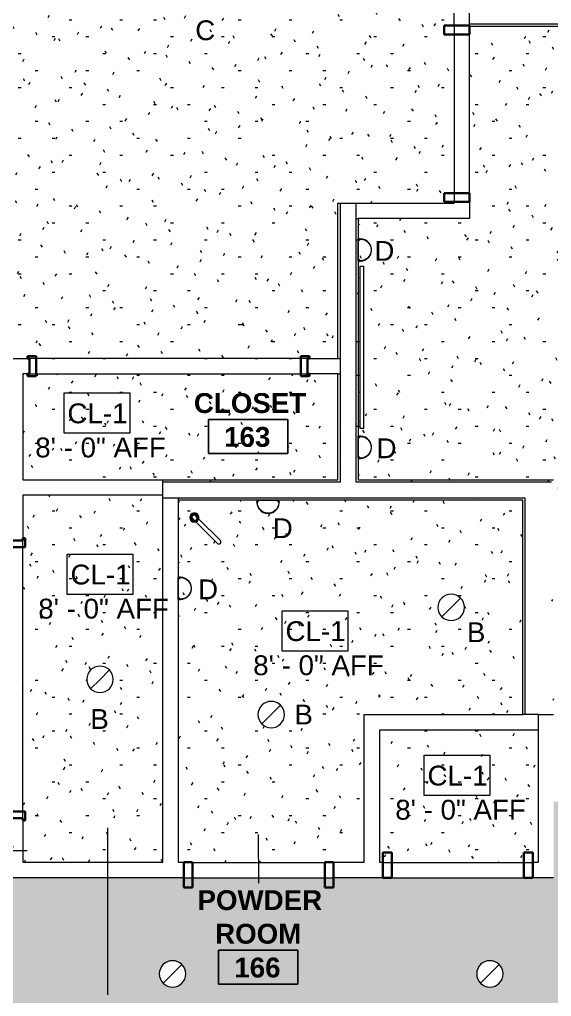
# Model space of a CAD drawing. Header units: inches. Extents: x -529 to 1063, y -2066 to -482.
# Drawn here: x -387.5 to -266.9, y -1784.4 to -1562.8 of the extents above; entities that cross this region are included whole.
import ezdxf

# ---------------------------------------------------------------- set-up
doc = ezdxf.new("R2010")
doc.units = ezdxf.units.IN
doc.header["$MEASUREMENT"] = 0
for name, color, linetype, lineweight in [('A-ANNO-DIMS', 211, 'Continuous', 9), ('A-ANNO-DIMS-48', 211, 'Continuous', 9), ('A-AREA-IDEN', 2, 'Continuous', 9), ('A-CLNG', 13, 'Continuous', 18), ('A-CLNG-IDEN', 151, 'Continuous', 9), ('A-CLNG-PATT', 13, 'Continuous', 18), ('A-DOOR', 31, 'Continuous', 18), ('A-DOOR-FRAM', 31, 'Continuous', 30), ('A-WALL', 113, 'Continuous', 18), ('A-WALL-PATT', 111, 'Continuous', 18), ('E-LITE-EQPM', 33, 'Continuous', 9), ('E-LITE-EQPM-IDEN', 33, 'Continuous', 9), ('I-WALL', 2, 'Continuous', 18), ('P-SANR-FIXT', 6, 'Continuous', 9), ('Q-SPCQ', 91, 'Continuous', 9)]:
    doc.layers.add(name, color=color, linetype=linetype, lineweight=lineweight)
doc.styles.add('Arial', font='arial.ttf', dxfattribs={"height": 4.5})
doc.styles.add('Swis721 Lt BT', font='swissl.ttf', dxfattribs={"height": 4.5})
doc.styles.add('Swis721 Lt BT_B', font='', dxfattribs={"height": 4.5})
doc.styles.get('Swis721 Lt BT_B').set_extended_font_data('Swis721 Lt BT', bold=True)
doc.dimstyles.new('OTJ_-_3_32__Linear__1_2__Tolerance', dxfattribs={"dimscale": 12, "dimtxt": 4.748918, "dimasz": 0.1875, "dimexe": 0.375, "dimexo": 0.25, "dimgap": 0.25, "dimtad": 1, "dimdec": 1, "dimrnd": 0.5, "dimzin": 3, "dimdsep": 46, "dimlunit": 4, "dimtxsty": 'Swis721 Lt BT', "dimblk1": 'OBLIQUE', "dimblk2": 'OBLIQUE', "dimsah": 1, "dimcen": 0.09, "dimdle": 0.375, "dimazin": 0, "dimtfac": 1, "dimtdec": 4, "dimtix": 1, "dimtmove": 0, "dimatfit": 3, "dimfxl": 1, "dimtvp": 1, "dimfrac": 2, "dimtolj": 1, "dimtzin": 0, "dimarcsym": 2})
pattern_1 = [(0, (0, 0), (15.36, 3.84), [0.634, -10.886, 0.634, -10.886, -61.44]), (0, (0, 0), (15.36, 3.84), [-23.04, 0.634, -22.406, 0.634, -10.886, -26.88]), (0, (0, 0), (15.36, 3.84), [-57.6, 0.634, -7.046, 0.634, -18.566]), (120, (5.76, 1.92), (-11.0055376, 11.38215), [0.634, -10.886, 0.634, -10.886, -61.44]), (120, (5.76, 1.92), (-11.0055376, 11.38215), [-23.04, 0.634, -22.406, 0.634, -10.886, -26.88]), (120, (5.76, 1.92), (-11.0055376, 11.38215), [-57.6, 0.634, -7.046, 0.634, -18.566]), (240, (7.68, 9.6), (-4.3544624, -15.22215), [0.634, -10.886, 0.634, -10.886, -61.44]), (240, (7.68, 9.6), (-4.3544624, -15.22215), [-23.04, 0.634, -22.406, 0.634, -10.886, -26.88]), (240, (7.68, 9.6), (-4.3544624, -15.22215), [-57.6, 0.634, -7.046, 0.634, -18.566])]

# ---------------------------------------------------------------- blocks, each defined once
blk = doc.blocks.new('Single Flush - D1 2_6_ X 8_-6101983-1ST FLOOR - RCP')
at = {"layer": 'A-DOOR-FRAM'}
for p, q in [((-17, 4), (-17, -1.75)), ((-17, 4), (-15, 4)), ((-15, 4), (-15, -1.75)), ((15.000004, 4), (15.000004, -1.75)), ((15.000004, 4), (17.000004, 4)), ((17.000004, 4), (17.000004, -1.75)), ((-17, -1.75), (-15, -1.75)), ((15.000004, -1.75), (17.000004, -1.75))]:
    blk.add_line(p, q, dxfattribs=at)
blk = doc.blocks.new('Downlight - Recessed Can - 6_ Incandescent - 277V-5290754-1ST FLOOR - RCP')
at = {"layer": 'E-LITE-EQPM'}
for q in [(-2.12, -2.12), (2.12, 2.12)]:
    blk.add_line((0, 0), q, dxfattribs=at)
for start, end in [(360, 180), (0, 180), (180, 360), (180, 360)]:
    blk.add_arc((0, 0), 3, start, end, dxfattribs=at)
blk = doc.blocks.new('Single Flush - D1 3_ X 8_  - NOT FR-6102174-1ST FLOOR - RCP')
at = {"layer": 'A-DOOR-FRAM'}
for p, q in [((-20, 4), (-20, -1.75)), ((-20, 4), (-18, 4)), ((-18, 4), (-18, -1.75)), ((18.000004, 4), (18.000004, -1.75)), ((18.000004, 4), (20.000004, 4)), ((20.000004, 4), (20.000004, -1.75)), ((-20, -1.75), (-18, -1.75)), ((18.000004, -1.75), (20.000004, -1.75))]:
    blk.add_line(p, q, dxfattribs=at)
blk = doc.blocks.new('Double Flush - D2 5_ X 8_-6101976-1ST FLOOR - RCP')
at = {"layer": 'A-DOOR-FRAM'}
for p, q in [((-32, 2.25), (-30, 2.25)), ((-32, 2.25), (-32, 1.75)), ((-30, -2.25), (-30, 2.25)), ((30.000004, -2.25), (30.000004, 2.25)), ((30.000004, 2.25), (32.000004, 2.25)), ((32.000004, 2.25), (32.000004, 1.75)), ((-32, 1.75), (-31.5, 1.75)), ((-31.5, -1.75), (-31.5, 1.75)), ((31.500004, 1.75), (32.000004, 1.75)), ((31.500004, -1.75), (31.500004, 1.75)), ((-32, -1.75), (-31.5, -1.75)), ((-32, -2.25), (-32, -1.75)), ((31.500004, -1.75), (32.000004, -1.75)), ((32.000004, -2.25), (32.000004, -1.75)), ((-32, -2.25), (-30, -2.25)), ((30.000004, -2.25), (32.000004, -2.25))]:
    blk.add_line(p, q, dxfattribs=at)
blk = doc.blocks.new('Mirror10 - Mirror-5851685-1ST FLOOR - RCP')
at = {"layer": 'Q-SPCQ'}
for p, q in [((-995.74, -1006.94), (-995.74, -1006.18)), ((-995.74, -1006.18), (-958.89, -1006.18)), ((-958.89, -1006.94), (-995.74, -1006.94)), ((-958.89, -1006.18), (-958.89, -1006.94))]:
    blk.add_line(p, q, dxfattribs=at)
blk = doc.blocks.new('spectrum-sconce_round - BATHROOM 5_W x 4_D x 9_25_H 2-6078638-1ST FLOOR - RCP')
at = {"layer": 'E-LITE-EQPM'}
for p, q in [((-7.43, 2.99), (-7.26, 2.91)), ((-4.07, 3.22), (-4.06, 3.22)), ((-4.07, 3.09), (-4.07, 3.22)), ((-4.07, 3.22), (-4.07, 3.09)), ((-4.07, 3.2), (-4.06, 3.2)), ((-4.07, 3.11), (-4.07, 3.2)), ((-4.07, 3.2), (-4.07, 3.11)), ((-4.07, 3.09), (-4.07, 2.72)), ((-4.06, 3.09), (-4.07, 3.09)), ((-4.06, 3.22), (-4.06, 3.09)), ((-4.06, 3.09), (-4.06, 2.78)), ((-4.06, 2.78), (-4.03, 2.78)), ((-4.06, 2.72), (-4.06, 2.78)), ((-4.06, 2.77), (-4.03, 2.77)), ((-3.81, 2.73), (-4.06, 2.73)), ((-4.06, 2.72), (-4.06, 2.73)), ((-4.03, 3.09), (-4.03, 3.22)), ((-4.03, 2.78), (-4.03, 3.09)), ((-4.03, 3.06), (-3.86, 3.06)), ((-3.86, 2.87), (-4.03, 2.87)), ((-3.86, 2.86), (-4.03, 2.86)), ((-3.81, 2.73), (-3.68, 2.73)), ((-3.68, 2.73), (-3.81, 2.73)), ((-3.81, 2.72), (-3.81, 2.73)), ((-3.68, 2.73), (-3.68, 2.72)), ((-3.68, 2.73), (-3.07, 2.73)), ((-3.07, 2.73), (-3.68, 2.73)), ((-0.05, 2.73), (-3.07, 2.73)), ((-0.05, 2.73), (0.57, 2.73)), ((0.57, 2.73), (-0.05, 2.73)), ((0.57, 2.72), (0.57, 2.73)), ((0.57, 2.73), (0.69, 2.73)), ((0.69, 2.73), (0.57, 2.73)), ((0.94, 2.73), (0.69, 2.73)), ((0.69, 2.72), (0.69, 2.73)), ((0.75, 3.06), (0.91, 3.06)), ((0.91, 2.87), (0.75, 2.87)), ((0.91, 2.86), (0.75, 2.86)), ((0.91, 3.22), (0.91, 3.09)), ((0.91, 3.09), (0.91, 2.78)), ((0.91, 2.78), (0.94, 2.78)), ((0.91, 2.77), (0.94, 2.77)), ((0.94, 3.09), (0.94, 3.22)), ((0.94, 3.22), (0.96, 3.22)), ((0.94, 3.2), (0.96, 3.2)), ((0.94, 2.78), (0.94, 3.09)), ((0.96, 3.09), (0.94, 3.09)), ((0.94, 2.78), (0.94, 2.72)), ((0.94, 2.72), (0.94, 2.73)), ((0.96, 3.09), (0.96, 3.22)), ((0.96, 3.22), (0.96, 3.09)), ((0.96, 3.11), (0.96, 3.2)), ((0.96, 3.2), (0.96, 3.11)), ((0.96, 2.72), (0.96, 3.09)), ((4.59, 2.91), (4.76, 2.99))]:
    blk.add_line(p, q, dxfattribs=at)
at = {"layer": 'E-LITE-EQPM', "flags": 128}
for points in [[(-1.56, 5.72), (-2.11, 5.66), (-2.64, 5.47), (-3.12, 5.17), (-3.51, 4.78), (-3.81, 4.3), (-4, 3.78), (-4.06, 3.22)], [(-4.03, 3.22), (-3.95, 3.81), (-3.74, 4.37), (-3.41, 4.86), (-2.96, 5.25), (-2.43, 5.53), (-1.86, 5.67), (-1.26, 5.67), (-0.68, 5.53), (-0.16, 5.25), (0.29, 4.86), (0.63, 4.37), (0.84, 3.81), (0.91, 3.22)], [(-3.95, 3.79), (-3.74, 4.35), (-3.41, 4.84), (-2.96, 5.23), (-2.43, 5.51), (-1.86, 5.65), (-1.26, 5.65), (-0.68, 5.51), (-0.16, 5.23), (0.29, 4.84), (0.63, 4.35), (0.84, 3.79)], [(0.94, 3.22), (0.88, 3.78), (0.69, 4.3), (0.4, 4.78), (0, 5.17), (-0.47, 5.47), (-1, 5.66), (-1.56, 5.72)]]:
    blk.add_lwpolyline(points, dxfattribs=at)
at = {"layer": 'E-LITE-EQPM'}
for centre, start, end in [((-3.87, 2.97), 276.1329, 83.8671), ((-3.87, 2.97), 69.8893, 83.8671), ((-3.87, 2.95), 276.1329, 13.9779), ((-3.87, 2.95), 276.1329, 290.1107), ((-3.87, 2.97), 346.0221, 41.9336), ((-3.87, 2.95), 346.0221, 13.9779), ((0.76, 2.97), 96.1329, 263.8671), ((0.76, 2.97), 166.0221, 207.9557), ((0.76, 2.95), 166.0221, 207.9557), ((0.76, 2.95), 166.0221, 263.8671), ((0.76, 2.97), 124.0886, 152.0443)]:
    blk.add_arc(centre, 0.0943, start, end, dxfattribs=at)
blk = doc.blocks.new('P-Faucet-Counter - Vibrant Stainless-4259825-1ST FLOOR - RCP')
at = {"layer": 'P-SANR-FIXT'}
for p, q in [((-0.47, 0.12), (-0.47, -0.46)), ((0.47, -0.46), (0.47, 0.12)), ((-0.47, -0.73), (-0.47, -0.81)), ((-0.47, -0.9), (-0.47, -7.88)), ((0.47, -0.81), (0.47, -0.73)), ((0.47, -7.88), (0.47, -0.9))]:
    blk.add_line(p, q, dxfattribs=at)
for centre, radius, start, end in [((0, 0), 1.02, 90, 270), ((0, 0), 0.933, 90, 270), ((0, 0), 0.875, 90, 270), ((0, 0), 0.656, 90, 270), ((0, 0.12), 0.467, 0, 180), ((0, 0), 1.02, 270, 90), ((0, 0), 0.933, 270, 90), ((0, 0), 0.875, 270, 90), ((0, 0), 0.656, 270, 90), ((0, -7.88), 0.467, 180, 360)]:
    blk.add_arc(centre, radius, start, end, dxfattribs=at)
blk = doc.blocks.new('spectrum-sconce_round - BATHROOM 5_W x 4_D x 9_25_H 2-6061377-1ST FLOOR - RCP')
at = {"layer": 'E-LITE-EQPM'}
for p, q in [((-7.43, 2.43), (-7.26, 2.35)), ((-4.07, 2.66), (-4.06, 2.66)), ((-4.07, 2.53), (-4.07, 2.66)), ((-4.07, 2.66), (-4.07, 2.53)), ((-4.07, 2.64), (-4.06, 2.64)), ((-4.07, 2.55), (-4.07, 2.64)), ((-4.07, 2.64), (-4.07, 2.55)), ((-4.07, 2.53), (-4.07, 2.16)), ((-4.06, 2.53), (-4.07, 2.53)), ((-4.06, 2.66), (-4.06, 2.53)), ((-4.06, 2.53), (-4.06, 2.22)), ((-4.06, 2.22), (-4.03, 2.22)), ((-4.06, 2.16), (-4.06, 2.22)), ((-4.03, 2.53), (-4.03, 2.66)), ((-4.03, 2.22), (-4.03, 2.53)), ((-4.03, 2.5), (-3.86, 2.5)), ((-3.86, 2.31), (-4.03, 2.31)), ((-3.86, 2.3), (-4.03, 2.3)), ((0.75, 2.5), (0.91, 2.5)), ((0.91, 2.31), (0.75, 2.31)), ((0.91, 2.3), (0.75, 2.3)), ((0.91, 2.66), (0.91, 2.53)), ((0.91, 2.53), (0.91, 2.22)), ((0.91, 2.22), (0.94, 2.22)), ((0.94, 2.53), (0.94, 2.66)), ((0.94, 2.66), (0.96, 2.66)), ((0.94, 2.64), (0.96, 2.64)), ((0.94, 2.22), (0.94, 2.53)), ((0.96, 2.53), (0.94, 2.53)), ((0.94, 2.22), (0.94, 2.16)), ((0.96, 2.53), (0.96, 2.66)), ((0.96, 2.66), (0.96, 2.53)), ((0.96, 2.55), (0.96, 2.64)), ((0.96, 2.64), (0.96, 2.55)), ((0.96, 2.16), (0.96, 2.53)), ((4.59, 2.35), (4.76, 2.43)), ((-4.06, 2.2), (-4.03, 2.2)), ((-3.81, 2.17), (-4.06, 2.17)), ((-4.06, 2.16), (-4.06, 2.17)), ((-3.81, 2.17), (-3.68, 2.17)), ((-3.68, 2.17), (-3.81, 2.17)), ((-3.81, 2.16), (-3.81, 2.17)), ((-3.68, 2.17), (-3.68, 2.16)), ((-3.68, 2.17), (-3.07, 2.17)), ((-3.07, 2.17), (-3.68, 2.17)), ((-0.05, 2.17), (-3.07, 2.17)), ((-0.05, 2.17), (0.57, 2.17)), ((0.57, 2.17), (-0.05, 2.17)), ((0.57, 2.16), (0.57, 2.17)), ((0.57, 2.17), (0.69, 2.17)), ((0.69, 2.17), (0.57, 2.17)), ((0.94, 2.17), (0.69, 2.17)), ((0.69, 2.16), (0.69, 2.17)), ((0.91, 2.2), (0.94, 2.2)), ((0.94, 2.16), (0.94, 2.17))]:
    blk.add_line(p, q, dxfattribs=at)
at = {"layer": 'E-LITE-EQPM', "flags": 128}
for points in [[(-1.56, 5.16), (-2.11, 5.09), (-2.64, 4.91), (-3.12, 4.61), (-3.51, 4.22), (-3.81, 3.74), (-4, 3.21), (-4.06, 2.66)], [(-4.03, 2.66), (-3.95, 3.25), (-3.74, 3.8), (-3.41, 4.29), (-2.96, 4.69), (-2.43, 4.96), (-1.86, 5.11), (-1.26, 5.11), (-0.68, 4.96), (-0.16, 4.69), (0.29, 4.29), (0.63, 3.8), (0.84, 3.25), (0.91, 2.66)], [(-3.95, 3.23), (-3.74, 3.79), (-3.41, 4.28), (-2.96, 4.67), (-2.43, 4.95), (-1.86, 5.09), (-1.26, 5.09), (-0.68, 4.95), (-0.16, 4.67), (0.29, 4.28), (0.63, 3.79), (0.84, 3.23)], [(0.94, 2.66), (0.88, 3.21), (0.69, 3.74), (0.4, 4.22), (0, 4.61), (-0.47, 4.91), (-1, 5.09), (-1.56, 5.16)]]:
    blk.add_lwpolyline(points, dxfattribs=at)
at = {"layer": 'E-LITE-EQPM'}
for centre, start, end in [((-3.87, 2.41), 276.1329, 83.8671), ((-3.87, 2.41), 69.8893, 83.8671), ((-3.87, 2.39), 276.1329, 13.9779), ((-3.87, 2.39), 276.1329, 290.1107), ((-3.87, 2.41), 346.0221, 41.9336), ((-3.87, 2.39), 346.0221, 13.9779), ((0.76, 2.41), 96.1329, 263.8671), ((0.76, 2.41), 166.0221, 207.9557), ((0.76, 2.39), 166.0221, 207.9557), ((0.76, 2.39), 166.0221, 263.8671), ((0.76, 2.41), 124.0886, 152.0443)]:
    blk.add_arc(centre, 0.0943, start, end, dxfattribs=at)
blk = doc.blocks.new('Room Tag - Room Name and Number-3379422-1ST FLOOR - RCP')
at = {"layer": 'A-AREA-IDEN'}
for p, q in [((-0.1881, -0.1636), (-0.1881, -0.0018)), ((-0.1881, -0.0018), (0.1869, -0.0018)), ((0.1869, -0.0018), (-0.1881, -0.0018)), ((-0.1881, -0.0018), (-0.1881, -0.1636)), ((0.1869, -0.0018), (0.1869, -0.1636)), ((0.1869, -0.1636), (0.1869, -0.0018)), ((0.1869, -0.1636), (-0.1881, -0.1636)), ((-0.1881, -0.1636), (0.1869, -0.1636))]:
    blk.add_line(p, q, dxfattribs=at)
blk = doc.blocks.new('DIMBLOCK2-1ST FLOOR - RCP')
at = {"layer": 'A-ANNO-DIMS-48'}
for p, q in [((-414.36, -1734.88), (-414.36, -1755.78)), ((-414.36, -1751.28), (-414.36, -1734.88)), ((-390.28, -1752.69), (-390.28, -1746.78)), ((-414.36, -1751.28), (-385.78, -1751.28)), ((-390.28, -1751.28), (-390.28, -1752.69))]:
    blk.add_line(p, q, dxfattribs=at)
at = {"layer": 'A-ANNO-DIMS-48', "lineweight": 50}
for p, q in [((-414.36, -1751.28), (-413.24, -1750.16)), ((-390.28, -1751.28), (-389.16, -1750.16)), ((-414.36, -1751.28), (-415.49, -1752.41)), ((-390.28, -1751.28), (-391.41, -1752.41))]:
    blk.add_line(p, q, dxfattribs=at)
at = {"layer": 'A-ANNO-DIMS-48', "color": 0, "insert": (-406.58, -1742.27), "char_height": 4.5, "width": 10.2215, "attachment_point": 1, "line_spacing_factor": 1.005062, "style": 'Swis721 Lt BT'}
blk.add_mtext('EQ', dxfattribs=at)
blk = doc.blocks.new('_Oblique')
at = {"color": 0, "linetype": 'ByBlock', "lineweight": -2}
blk.add_line((-0.5, -0.5), (0.5, 0.5), dxfattribs=at)

msp = doc.modelspace()

# ---------------------------------------------------------------- hatches: boundary and pattern name
at = {"layer": 'A-CLNG-PATT'}
h = msp.add_hatch(dxfattribs=at)
h.set_pattern_fill('FP_1', color=256, style=0, pattern_type=2)
h.set_pattern_definition(pattern_1)
h.paths.add_polyline_path([(-315.32, -1639.7), (-315.32, -1604.45), (-288.95, -1604.45), (-288.95, -1549.39), (-295.32, -1549.39), (-295.32, -1457.2), (-438.45, -1457.2), (-438.45, -1639.7), (-322.24, -1639.7)], flags=0)
h.paths.add_polyline_path([(-364.41, -1562.65), (-364.43, -1562.65), (-366.01, -1562.65), (-369.28, -1562.14), (-372.36, -1561.17), (-375.21, -1559.78), (-377.84, -1557.98), (-380.17, -1555.8), (-382.15, -1553.3), (-383.75, -1550.53), (-384.91, -1547.56), (-385.62, -1544.44), (-385.86, -1541.25), (-385.62, -1538.05), (-384.91, -1534.93), (-383.69, -1531.85), (-382.09, -1529.1), (-380.09, -1526.62), (-377.75, -1524.45), (-375.11, -1522.65), (-372.2, -1521.26), (-369.16, -1520.33), (-365.94, -1519.85), (-362.8, -1519.85), (-359.53, -1520.36), (-356.45, -1521.33), (-353.6, -1522.72), (-350.98, -1524.52), (-348.65, -1526.7), (-346.66, -1529.2), (-345.07, -1531.97), (-343.9, -1534.94), (-343.18, -1538.18), (-342.95, -1541.25), (-343.19, -1544.45), (-343.9, -1547.57), (-345.13, -1550.65), (-346.73, -1553.4), (-348.72, -1555.88), (-351.07, -1558.05), (-353.71, -1559.85), (-356.61, -1561.24), (-359.66, -1562.17), (-362.87, -1562.65), (-364.39, -1562.65)], flags=0)
h = msp.add_hatch(dxfattribs=at)
h.set_pattern_fill('FP_1', color=256, style=0, pattern_type=2)
h.set_pattern_definition(pattern_1)
h.paths.add_polyline_path([(-266.36, -1699.7), (-194.53, -1699.7), (-194.53, -1697.76), (-194.36, -1697.76), (-194.36, -1629.75), (-224.36, -1629.75), (-224.36, -1625.12), (-194.36, -1625.12), (-194.36, -1564.37), (-285.45, -1564.37), (-285.45, -1607.95), (-310.7, -1607.95), (-310.7, -1612.56), (-310.2, -1612.57), (-309.61, -1612.65), (-309.05, -1612.86), (-308.58, -1613.18), (-308.22, -1613.55), (-307.94, -1613.99), (-307.76, -1614.52), (-307.7, -1615.13), (-307.78, -1615.68), (-307.96, -1616.18), (-308.26, -1616.65), (-308.65, -1617.04), (-309.14, -1617.34), (-309.66, -1617.51), (-310.37, -1617.59), (-310.7, -1617.59), (-310.7, -1657.31), (-310.2, -1657.33), (-309.61, -1657.4), (-309.05, -1657.61), (-308.58, -1657.94), (-308.22, -1658.3), (-307.94, -1658.74), (-307.76, -1659.27), (-307.7, -1659.88), (-307.78, -1660.44), (-307.96, -1660.94), (-308.26, -1661.4), (-308.65, -1661.79), (-309.14, -1662.09), (-309.66, -1662.27), (-310.37, -1662.34), (-310.7, -1662.34), (-310.7, -1667.2), (-266.36, -1667.2), (-266.36, -1688.45)], flags=0)
h.paths.add_polyline_path([(-230.36, -1671.34), (-231.13, -1671.24), (-231.86, -1670.94), (-232.48, -1670.46), (-232.95, -1669.84), (-233.25, -1669.12), (-233.36, -1668.34), (-233.25, -1667.56), (-232.95, -1666.84), (-232.48, -1666.22), (-231.86, -1665.74), (-231.1, -1665.44), (-230.36, -1665.34), (-229.58, -1665.44), (-228.86, -1665.74), (-228.24, -1666.22), (-227.76, -1666.84), (-227.46, -1667.56), (-227.36, -1668.34), (-227.46, -1669.12), (-227.76, -1669.84), (-228.24, -1670.46), (-228.86, -1670.94), (-229.58, -1671.24)], flags=0)
h.paths.add_polyline_path([(-310.68, -1662.33), (-310.65, -1662.33), (-310.63, -1662.3), (-310.56, -1662.3), (-310.54, -1662.09), (-310.53, -1662.07), (-310.42, -1662.05), (-310.35, -1662.13), (-310.34, -1662.3), (-310.2, -1662.29), (-309.61, -1662.22), (-309.05, -1662), (-308.56, -1661.66), (-308.17, -1661.2), (-307.89, -1660.64), (-307.76, -1660.12), (-307.78, -1659.47), (-307.94, -1658.87), (-308.18, -1658.42), (-308.64, -1657.94), (-309.13, -1657.62), (-309.66, -1657.43), (-310.35, -1657.36), (-310.37, -1657.57), (-310.49, -1657.61), (-310.55, -1657.55), (-310.56, -1657.52), (-310.56, -1657.36), (-310.65, -1657.36), (-310.65, -1657.33), (-310.68, -1657.33), (-310.68, -1662.3)], flags=0)
h.paths.add_polyline_path([(-309.61, -1655.57), (-310.26, -1655.57), (-310.26, -1618.72), (-309.49, -1618.72), (-309.49, -1655.57)], flags=0)
h.paths.add_polyline_path([(-310.68, -1617.57), (-310.65, -1617.57), (-310.63, -1617.54), (-310.56, -1617.54), (-310.54, -1617.34), (-310.53, -1617.32), (-310.42, -1617.3), (-310.35, -1617.38), (-310.34, -1617.54), (-310.2, -1617.54), (-309.61, -1617.47), (-309.05, -1617.25), (-308.56, -1616.9), (-308.17, -1616.45), (-307.89, -1615.89), (-307.76, -1615.37), (-307.78, -1614.72), (-307.94, -1614.12), (-308.18, -1613.67), (-308.64, -1613.18), (-309.13, -1612.86), (-309.66, -1612.67), (-310.35, -1612.61), (-310.37, -1612.82), (-310.49, -1612.85), (-310.55, -1612.79), (-310.56, -1612.77), (-310.56, -1612.61), (-310.65, -1612.61), (-310.65, -1612.57), (-310.68, -1612.57), (-310.68, -1617.54)], flags=0)
h.paths.add_polyline_path([(-230.36, -1602.61), (-231.39, -1602.48), (-232.36, -1602.08), (-233.19, -1601.44), (-233.82, -1600.61), (-234.22, -1599.65), (-234.36, -1598.61), (-234.22, -1597.58), (-233.82, -1596.61), (-233.19, -1595.78), (-232.36, -1595.15), (-231.39, -1594.75), (-230.36, -1594.61), (-229.32, -1594.75), (-228.36, -1595.15), (-227.53, -1595.78), (-226.89, -1596.61), (-226.49, -1597.58), (-226.36, -1598.61), (-226.49, -1599.65), (-226.89, -1600.61), (-227.53, -1601.44), (-228.36, -1602.08), (-229.32, -1602.48)], flags=0)
h = msp.add_hatch(dxfattribs=at)
h.set_pattern_fill('FP_3', color=256, style=0, pattern_type=2)
h.set_pattern_definition(pattern_1)
h.paths.add_polyline_path([(-316.08, -1914.58), (-306.63, -1914.58), (-306.63, -1907.52), (-194.53, -1907.52), (-194.53, -1740.2), (-266.36, -1740.2), (-266.36, -1757.44), (-390.28, -1757.44), (-390.28, -1643.2), (-438.45, -1643.2), (-438.45, -1757.44), (-489.09, -1757.46), (-489.09, -1790.21), (-502.17, -1790.21), (-502.17, -1914.58), (-342.08, -1914.58)], flags=0)
h.paths.add_polyline_path([(-218.44, -1890.52), (-219.22, -1890.41), (-219.94, -1890.11), (-220.57, -1889.64), (-221.04, -1889.02), (-221.34, -1888.29), (-221.44, -1887.52), (-221.34, -1886.74), (-221.04, -1886.02), (-220.57, -1885.39), (-219.94, -1884.92), (-219.22, -1884.62), (-218.44, -1884.52), (-217.67, -1884.62), (-216.94, -1884.92), (-216.32, -1885.39), (-215.85, -1886.02), (-215.55, -1886.74), (-215.44, -1887.52), (-215.55, -1888.29), (-215.85, -1889.02), (-216.32, -1889.64), (-216.94, -1890.11), (-217.67, -1890.41)], flags=0)
h.paths.add_polyline_path([(-352.82, -1890.52), (-353.6, -1890.41), (-354.32, -1890.11), (-354.95, -1889.64), (-355.42, -1889.02), (-355.72, -1888.29), (-355.82, -1887.52), (-355.72, -1886.74), (-355.42, -1886.02), (-354.95, -1885.39), (-354.32, -1884.92), (-353.6, -1884.62), (-352.82, -1884.52), (-352.05, -1884.62), (-351.32, -1884.92), (-350.7, -1885.39), (-350.23, -1886.02), (-349.93, -1886.74), (-349.82, -1887.52), (-349.93, -1888.29), (-350.23, -1889.02), (-350.7, -1889.64), (-351.32, -1890.11), (-352.05, -1890.41)], flags=0)
h.paths.add_polyline_path([(-414.36, -1890.52), (-415.14, -1890.41), (-415.86, -1890.11), (-416.49, -1889.64), (-416.96, -1889.02), (-417.26, -1888.29), (-417.36, -1887.52), (-417.26, -1886.74), (-416.96, -1886.02), (-416.49, -1885.39), (-415.86, -1884.92), (-415.14, -1884.62), (-414.36, -1884.52), (-413.59, -1884.62), (-412.86, -1884.92), (-412.24, -1885.39), (-411.77, -1886.02), (-411.47, -1886.74), (-411.36, -1887.52), (-411.47, -1888.29), (-411.77, -1889.02), (-412.24, -1889.64), (-412.93, -1890.14), (-413.59, -1890.41)], flags=0)
h.paths.add_polyline_path([(-280.82, -1890.52), (-281.6, -1890.41), (-282.32, -1890.11), (-282.95, -1889.64), (-283.42, -1889.02), (-283.72, -1888.29), (-283.82, -1887.52), (-283.72, -1886.74), (-283.42, -1886.02), (-282.95, -1885.39), (-282.32, -1884.92), (-281.6, -1884.62), (-280.82, -1884.52), (-280.05, -1884.62), (-279.32, -1884.92), (-278.7, -1885.39), (-278.23, -1886.02), (-277.93, -1886.74), (-277.82, -1887.52), (-277.93, -1888.29), (-278.23, -1889.02), (-278.7, -1889.64), (-279.32, -1890.11), (-280.06, -1890.42)], flags=0)
h.paths.add_polyline_path([(-479.25, -1885.42), (-479.46, -1885.42), (-480.4, -1884.97), (-481.04, -1884.16), (-481.27, -1883.15), (-481.04, -1882.15), (-480.39, -1881.34), (-479.46, -1880.89), (-478.42, -1880.89), (-477.5, -1881.34), (-476.85, -1882.15), (-476.63, -1883.17), (-476.89, -1884.2), (-477.5, -1884.97), (-478.43, -1885.42), (-478.95, -1885.42)], flags=0)
h.paths.add_polyline_path([(-430.05, -1863.29), (-432.64, -1863.29), (-434.93, -1859.36), (-432.64, -1855.43), (-428.12, -1855.43), (-425.83, -1859.36), (-428.12, -1863.29), (-428.64, -1863.29)], flags=0)
h.paths.add_polyline_path([(-479.46, -1853.99), (-480.4, -1853.54), (-481.04, -1852.73), (-481.27, -1851.72), (-481.04, -1850.72), (-480.39, -1849.91), (-479.46, -1849.46), (-478.42, -1849.47), (-477.5, -1849.91), (-476.85, -1850.72), (-476.62, -1851.72), (-476.85, -1852.73), (-477.5, -1853.54), (-478.43, -1853.99), (-479.37, -1853.99)], flags=0)
h.paths.add_polyline_path([(-280.65, -1850.88), (-281, -1850.88), (-281, -1837.85), (-282.21, -1837.66), (-283.47, -1837.02), (-283.84, -1836.65), (-293.07, -1845.88), (-293.32, -1845.63), (-284.09, -1836.4), (-284.46, -1836.03), (-285.1, -1834.77), (-285.29, -1833.56), (-298.32, -1833.56), (-298.32, -1833.21), (-285.29, -1833.21), (-285.1, -1831.99), (-284.46, -1830.74), (-284.09, -1830.37), (-293.32, -1821.13), (-293.07, -1820.88), (-283.84, -1830.12), (-283.47, -1829.74), (-282.21, -1829.11), (-281, -1828.91), (-281, -1815.88), (-280.65, -1815.88), (-280.65, -1828.91), (-279.43, -1829.11), (-278.18, -1829.74), (-277.81, -1830.12), (-268.57, -1820.88), (-268.32, -1821.13), (-277.56, -1830.37), (-277.18, -1830.74), (-276.55, -1831.99), (-276.35, -1833.21), (-263.32, -1833.21), (-263.32, -1833.56), (-276.35, -1833.56), (-276.55, -1834.77), (-277.18, -1836.03), (-277.56, -1836.4), (-268.32, -1845.63), (-268.57, -1845.88), (-277.81, -1836.65), (-278.18, -1837.02), (-279.43, -1837.66), (-280.65, -1837.85), (-280.65, -1842.43)], flags=0)
h.paths.add_polyline_path([(-428.24, -1843.07), (-432.76, -1843.07), (-435.05, -1839.13), (-432.76, -1835.2), (-428.24, -1835.2), (-425.95, -1839.13), (-427.87, -1842.43)], flags=0)
h.paths.add_polyline_path([(-279.09, -1835.77), (-279.09, -1835.77), (-279.18, -1835.64)], flags=0)
h.paths.add_polyline_path([(-282.37, -1831.25), (-282.37, -1831.25), (-282.47, -1831.12)], flags=0)
h.paths.add_polyline_path([(-478.43, -1822.56), (-479.48, -1822.55), (-480.4, -1822.11), (-481.04, -1821.3), (-481.27, -1820.27), (-481.04, -1819.29), (-480.39, -1818.48), (-479.46, -1818.03), (-478.42, -1818.04), (-477.5, -1818.48), (-476.85, -1819.29), (-476.62, -1820.29), (-476.85, -1821.3), (-477.5, -1822.11), (-478.42, -1822.55)], flags=0)
h.paths.add_polyline_path([(-428.12, -1818.53), (-432.64, -1818.53), (-434.93, -1814.59), (-432.64, -1810.66), (-428.12, -1810.66), (-425.83, -1814.59), (-428.03, -1818.39)], flags=0)
h.paths.add_polyline_path([(-478.94, -1791.13), (-479.48, -1791.12), (-480.4, -1790.68), (-481.04, -1789.87), (-481.27, -1788.87), (-481.04, -1787.86), (-480.4, -1787.05), (-479.46, -1786.6), (-478.43, -1786.6), (-477.5, -1787.05), (-476.85, -1787.86), (-476.62, -1788.87), (-476.85, -1789.87), (-477.5, -1790.68), (-478.43, -1791.13)], flags=0)
h.paths.add_polyline_path([(-513.09, -1789.46), (-513.09, -1758.21), (-516.05, -1758.21), (-516.05, -1789.46), (-515.3, -1789.46)], flags=0)
h.paths.add_polyline_path([(-414.36, -1782.25), (-415.14, -1782.15), (-415.86, -1781.85), (-416.49, -1781.37), (-416.96, -1780.75), (-417.26, -1780.03), (-417.36, -1779.25), (-417.26, -1778.47), (-416.96, -1777.75), (-416.49, -1777.13), (-415.86, -1776.65), (-415.14, -1776.35), (-414.36, -1776.25), (-413.59, -1776.35), (-412.86, -1776.65), (-412.24, -1777.13), (-411.77, -1777.75), (-411.47, -1778.47), (-411.36, -1779.25), (-411.47, -1780.03), (-411.77, -1780.75), (-412.24, -1781.37), (-412.93, -1781.88), (-413.59, -1782.15)], flags=0)
h.paths.add_polyline_path([(-352.82, -1782.25), (-353.6, -1782.15), (-354.32, -1781.85), (-354.95, -1781.37), (-355.42, -1780.75), (-355.72, -1780.03), (-355.82, -1779.25), (-355.72, -1778.47), (-355.42, -1777.75), (-354.95, -1777.13), (-354.32, -1776.65), (-353.6, -1776.35), (-352.82, -1776.25), (-352.05, -1776.35), (-351.32, -1776.65), (-350.7, -1777.13), (-350.23, -1777.75), (-349.93, -1778.47), (-349.82, -1779.25), (-349.93, -1780.03), (-350.23, -1780.75), (-350.7, -1781.37), (-351.32, -1781.85), (-352.05, -1782.15)], flags=0)
h.paths.add_polyline_path([(-280.82, -1782.25), (-281.6, -1782.15), (-282.32, -1781.85), (-282.95, -1781.37), (-283.42, -1780.75), (-283.72, -1780.03), (-283.82, -1779.25), (-283.72, -1778.47), (-283.42, -1777.75), (-282.95, -1777.13), (-282.32, -1776.65), (-281.6, -1776.35), (-280.82, -1776.25), (-280.05, -1776.35), (-279.32, -1776.65), (-278.7, -1777.13), (-278.23, -1777.75), (-277.93, -1778.47), (-277.82, -1779.25), (-277.93, -1780.03), (-278.23, -1780.75), (-278.7, -1781.37), (-279.32, -1781.85), (-280.06, -1782.15)], flags=0)
h.paths.add_polyline_path([(-218.44, -1782.25), (-219.22, -1782.15), (-219.94, -1781.85), (-220.57, -1781.37), (-221.04, -1780.75), (-221.34, -1780.03), (-221.44, -1779.25), (-221.34, -1778.47), (-221.04, -1777.75), (-220.57, -1777.13), (-219.94, -1776.65), (-219.22, -1776.35), (-218.44, -1776.25), (-217.67, -1776.35), (-216.94, -1776.65), (-216.32, -1777.13), (-215.85, -1777.75), (-215.55, -1778.47), (-215.44, -1779.25), (-215.55, -1780.03), (-215.85, -1780.75), (-216.32, -1781.37), (-216.94, -1781.85), (-217.67, -1782.15)], flags=0)
h.paths.add_polyline_path([(-414.36, -1731.88), (-415.14, -1731.78), (-415.86, -1731.48), (-416.49, -1731), (-416.96, -1730.38), (-417.26, -1729.65), (-417.36, -1728.88), (-417.26, -1728.1), (-416.96, -1727.38), (-416.49, -1726.76), (-415.86, -1726.28), (-415.14, -1725.98), (-414.36, -1725.88), (-413.59, -1725.98), (-412.86, -1726.28), (-412.24, -1726.76), (-411.77, -1727.38), (-411.47, -1728.1), (-411.36, -1728.88), (-411.47, -1729.65), (-411.77, -1730.38), (-412.24, -1731), (-412.86, -1731.48), (-413.59, -1731.78)], flags=0)
h.paths.add_polyline_path([(-414.36, -1674.76), (-415.14, -1674.66), (-415.86, -1674.36), (-416.49, -1673.88), (-416.96, -1673.26), (-417.26, -1672.54), (-417.36, -1671.76), (-417.26, -1670.99), (-416.96, -1670.26), (-416.49, -1669.64), (-415.86, -1669.16), (-415.14, -1668.86), (-414.36, -1668.76), (-413.59, -1668.86), (-412.86, -1669.16), (-412.24, -1669.64), (-411.77, -1670.26), (-411.47, -1670.99), (-411.36, -1671.76), (-411.47, -1672.54), (-411.77, -1673.26), (-412.24, -1673.88), (-412.86, -1674.36), (-413.59, -1674.66)], flags=0)
h = msp.add_hatch(dxfattribs=at)
h.set_pattern_fill('FP_1', color=256, style=0, pattern_type=2)
h.set_pattern_definition(pattern_1)
h.paths.add_polyline_path([(-315.32, -1667.2), (-315.32, -1643.2), (-386.78, -1643.2), (-386.78, -1667.2), (-322.02, -1667.2)], flags=0)
h = msp.add_hatch(dxfattribs=at)
h.set_pattern_fill('FP_1', color=256, style=0, pattern_type=2)
h.set_pattern_definition(pattern_1)
h.paths.add_polyline_path([(-386.78, -1753.94), (-355.03, -1753.94), (-355.03, -1670.7), (-386.78, -1670.7), (-386.78, -1743.95)], flags=0)
h.paths.add_polyline_path([(-369.28, -1715.45), (-370.06, -1715.35), (-370.78, -1715.05), (-371.4, -1714.57), (-371.88, -1713.95), (-372.18, -1713.23), (-372.28, -1712.45), (-372.18, -1711.68), (-371.88, -1710.95), (-371.4, -1710.33), (-370.78, -1709.85), (-370.06, -1709.55), (-369.28, -1709.45), (-368.5, -1709.55), (-367.78, -1709.85), (-367.16, -1710.33), (-366.68, -1710.95), (-366.38, -1711.68), (-366.28, -1712.45), (-366.38, -1713.23), (-366.68, -1713.95), (-367.16, -1714.57), (-367.78, -1715.05), (-368.5, -1715.35)], flags=0)
h = msp.add_hatch(dxfattribs=at)
h.set_pattern_fill('FP_1', color=256, style=0, pattern_type=2)
h.set_pattern_definition(pattern_1)
h.paths.add_polyline_path([(-350.28, -1754.09), (-316.28, -1754.09), (-316.28, -1753.94), (-309.36, -1753.94), (-309.36, -1720.44), (-273.36, -1720.44), (-273.36, -1671.83), (-328.64, -1671.83), (-328.65, -1672.33), (-328.73, -1672.92), (-328.94, -1673.48), (-329.26, -1673.95), (-329.63, -1674.3), (-330.07, -1674.58), (-330.6, -1674.77), (-331.21, -1674.82), (-331.76, -1674.75), (-332.26, -1674.57), (-332.73, -1674.27), (-333.12, -1673.87), (-333.42, -1673.39), (-333.59, -1672.87), (-333.67, -1672.16), (-333.67, -1671.83), (-351.53, -1671.83), (-351.53, -1689.31), (-351.03, -1689.33), (-350.44, -1689.4), (-349.88, -1689.61), (-349.41, -1689.94), (-349.06, -1690.3), (-348.78, -1690.74), (-348.59, -1691.27), (-348.54, -1691.88), (-348.61, -1692.44), (-348.79, -1692.94), (-349.09, -1693.4), (-349.49, -1693.79), (-349.99, -1694.1), (-350.49, -1694.27), (-351.2, -1694.34), (-351.53, -1694.34), (-351.53, -1753.94), (-350.28, -1753.94)], flags=0)
h.paths.add_polyline_path([(-280.06, -1754.09), (-271.11, -1754.09), (-271.11, -1753.94), (-269.86, -1753.94), (-269.86, -1723.94), (-305.86, -1723.94), (-305.86, -1753.94), (-305.11, -1753.94), (-305.11, -1754.09)], flags=0)
h.paths.add_polyline_path([(-330.44, -1723.44), (-331.22, -1723.33), (-331.94, -1723.03), (-332.57, -1722.56), (-333.04, -1721.94), (-333.34, -1721.21), (-333.44, -1720.44), (-333.34, -1719.66), (-333.04, -1718.94), (-332.57, -1718.31), (-331.94, -1717.84), (-331.22, -1717.54), (-330.44, -1717.44), (-329.67, -1717.54), (-328.94, -1717.84), (-328.32, -1718.31), (-327.85, -1718.94), (-327.55, -1719.66), (-327.44, -1720.44), (-327.55, -1721.21), (-327.85, -1721.94), (-328.32, -1722.56), (-328.94, -1723.03), (-329.67, -1723.33)], flags=0)
h.paths.add_polyline_path([(-289.61, -1699.13), (-290.38, -1699.03), (-291.11, -1698.73), (-291.73, -1698.25), (-292.2, -1697.63), (-292.5, -1696.91), (-292.61, -1696.13), (-292.5, -1695.36), (-292.2, -1694.63), (-291.73, -1694.01), (-291.11, -1693.53), (-290.38, -1693.23), (-289.61, -1693.13), (-288.83, -1693.23), (-288.11, -1693.53), (-287.49, -1694.01), (-287.01, -1694.63), (-286.71, -1695.36), (-286.61, -1696.13), (-286.71, -1696.91), (-287.01, -1697.63), (-287.49, -1698.25), (-288.11, -1698.73), (-288.83, -1699.03)], flags=0)
h.paths.add_polyline_path([(-351.48, -1694.33), (-351.47, -1694.3), (-351.39, -1694.3), (-351.37, -1694.09), (-351.36, -1694.07), (-351.26, -1694.05), (-351.19, -1694.13), (-351.17, -1694.3), (-351.03, -1694.29), (-350.44, -1694.22), (-349.88, -1694), (-349.39, -1693.66), (-349, -1693.2), (-348.72, -1692.64), (-348.6, -1692.12), (-348.61, -1691.47), (-348.78, -1690.87), (-349.01, -1690.42), (-349.47, -1689.94), (-349.96, -1689.62), (-350.49, -1689.43), (-351.19, -1689.36), (-351.21, -1689.57), (-351.32, -1689.61), (-351.39, -1689.55), (-351.39, -1689.52), (-351.39, -1689.36), (-351.48, -1689.36), (-351.48, -1689.33), (-351.52, -1689.33), (-351.52, -1694.33)], flags=0)
h.paths.add_polyline_path([(-342.3, -1681.79), (-342.42, -1681.77), (-342.54, -1681.73), (-342.63, -1681.65), (-347.57, -1676.71), (-347.65, -1676.73), (-347.96, -1676.75), (-348.21, -1676.7), (-348.45, -1676.58), (-348.64, -1676.42), (-348.78, -1676.2), (-348.86, -1676), (-348.89, -1675.75), (-348.86, -1675.49), (-348.72, -1675.2), (-348.54, -1674.99), (-348.31, -1674.84), (-348.1, -1674.76), (-347.84, -1674.74), (-347.61, -1674.77), (-347.37, -1674.87), (-347.11, -1675.09), (-346.98, -1675.28), (-346.89, -1675.51), (-346.86, -1675.75), (-346.9, -1676.07), (-341.9, -1681.09), (-341.85, -1681.2), (-341.84, -1681.32), (-341.85, -1681.44), (-341.9, -1681.56), (-341.97, -1681.65), (-342.07, -1681.73), (-342.18, -1681.77)], flags=0)
h.paths.add_polyline_path([(-347.88, -1676.68), (-347.65, -1676.64), (-347.69, -1676.6), (-347.96, -1676.61), (-348.14, -1676.58), (-348.35, -1676.48), (-348.54, -1676.31), (-348.64, -1676.19), (-348.73, -1675.92), (-348.75, -1675.75), (-348.7, -1675.47), (-348.6, -1675.26), (-348.44, -1675.09), (-348.29, -1674.98), (-348.05, -1674.9), (-347.84, -1674.88), (-347.63, -1674.91), (-347.39, -1675.03), (-347.22, -1675.18), (-347.11, -1675.34), (-347.02, -1675.58), (-347, -1675.75), (-347.02, -1675.95), (-346.98, -1675.99), (-346.94, -1675.75), (-347, -1675.44), (-347.12, -1675.22), (-347.26, -1675.06), (-347.44, -1674.93), (-347.71, -1674.84), (-347.96, -1674.83), (-348.17, -1674.87), (-348.41, -1674.99), (-348.57, -1675.13), (-348.7, -1675.32), (-348.79, -1675.58), (-348.81, -1675.79), (-348.76, -1676.04), (-348.64, -1676.28), (-348.48, -1676.45), (-348.29, -1676.58), (-348.05, -1676.66), (-347.96, -1676.67)], flags=0)
h.paths.add_polyline_path([(-347.88, -1676.4), (-348.36, -1675.9), (-348.41, -1675.79), (-348.43, -1675.67), (-348.41, -1675.54), (-348.34, -1675.4), (-348.22, -1675.29), (-348.19, -1675.26), (-348.08, -1675.21), (-347.96, -1675.2), (-347.84, -1675.21), (-347.73, -1675.26), (-347.54, -1675.42), (-347.22, -1675.74), (-347.27, -1675.52), (-347.31, -1675.42), (-347.44, -1675.26), (-347.55, -1675.18), (-347.73, -1675.11), (-347.96, -1675.1), (-348.1, -1675.14), (-348.25, -1675.21), (-348.38, -1675.34), (-348.45, -1675.42), (-348.51, -1675.58), (-348.53, -1675.75), (-348.48, -1676), (-348.4, -1676.14), (-348.29, -1676.25), (-348.19, -1676.32), (-348.05, -1676.38), (-347.96, -1676.39)], flags=0)
h.paths.add_polyline_path([(-330.86, -1674.76), (-330.2, -1674.58), (-329.75, -1674.34), (-329.26, -1673.89), (-328.94, -1673.4), (-328.75, -1672.87), (-328.69, -1672.17), (-328.9, -1672.15), (-328.93, -1672.04), (-328.87, -1671.97), (-328.76, -1671.97), (-328.69, -1671.97), (-328.69, -1671.88), (-328.65, -1671.88), (-328.65, -1671.84), (-333.65, -1671.84), (-333.65, -1671.88), (-333.62, -1671.89), (-333.62, -1671.97), (-333.42, -1671.98), (-333.4, -1672), (-333.38, -1672.1), (-333.46, -1672.17), (-333.62, -1672.19), (-333.62, -1672.33), (-333.55, -1672.92), (-333.33, -1673.48), (-332.99, -1673.97), (-332.53, -1674.36), (-331.97, -1674.64), (-331.45, -1674.76), (-331.15, -1674.76)], flags=0)
at = {"layer": 'A-WALL-PATT', "lineweight": 9}
h = msp.add_hatch(dxfattribs=at)
h.set_pattern_fill('FP_1', color=256, style=0, pattern_type=2)
h.set_pattern_definition(pattern_1)
h.paths.add_polyline_path([(-194.36, -1564.37), (-194.36, -1563.87), (-285.45, -1563.87), (-285.45, -1564.37), (-224.11, -1564.37)], flags=0)
h = msp.add_hatch(dxfattribs=at)
h.set_pattern_fill('FP_1', color=256, style=0, pattern_type=2)
h.set_pattern_definition(pattern_1)
h.paths.add_polyline_path([(-315.32, -1667.2), (-314.82, -1667.2), (-314.82, -1643.2), (-315.32, -1643.2), (-315.32, -1662.79)], flags=0)
h.paths.add_polyline_path([(-314.82, -1639.7), (-314.82, -1604.45), (-315.32, -1604.45), (-315.32, -1639.7)], flags=0)
h = msp.add_hatch(dxfattribs=at)
h.set_pattern_fill('FP_1', color=256, style=0, pattern_type=2)
h.set_pattern_definition(pattern_1)
h.paths.add_polyline_path([(-311.2, -1667.2), (-310.7, -1667.2), (-310.7, -1607.95), (-311.2, -1607.95), (-311.2, -1662.79)], flags=0)
h = msp.add_hatch(dxfattribs=at)
h.set_pattern_fill('FP_1', color=256, style=0, pattern_type=2)
h.set_pattern_definition(pattern_1)
h.paths.add_polyline_path([(-273.36, -1667.7), (-266.86, -1667.7), (-266.86, -1667.2), (-311.2, -1667.2), (-311.2, -1667.7), (-280.06, -1667.7)], flags=0)
h.paths.add_polyline_path([(-322.02, -1667.7), (-314.82, -1667.7), (-314.82, -1667.2), (-355.03, -1667.2), (-355.03, -1667.7), (-336.01, -1667.7)], flags=0)
h = msp.add_hatch(dxfattribs=at)
h.set_pattern_fill('FP_1', color=256, style=0, pattern_type=2)
h.set_pattern_definition(pattern_1)
h.paths.add_polyline_path([(-266.36, -1720.44), (-266.36, -1706.2), (-266.86, -1706.2), (-266.86, -1720.44)], flags=0)
h.paths.add_polyline_path([(-266.86, -1700.2), (-266.36, -1700.2), (-266.36, -1667.2), (-266.86, -1667.2), (-266.86, -1688.45)], flags=0)
h = msp.add_hatch(dxfattribs=at)
h.set_pattern_fill('FP_1', color=256, style=0, pattern_type=2)
h.set_pattern_definition(pattern_1)
h.paths.add_polyline_path([(-308.03, -1671.83), (-273.36, -1671.83), (-273.36, -1671.33), (-351.53, -1671.35), (-351.53, -1671.83), (-322.02, -1671.83)], flags=0)

# ---------------------------------------------------------------- linework, layer by layer
at = {"layer": 'A-AREA-IDEN'}
for p, q in [((-367.59, -1746.14), (-367.56, -1783.98)), ((-333.38, -1747.62), (-333.35, -1758.64))]:
    msp.add_line(p, q, dxfattribs=at)
at = {"layer": 'A-CLNG'}
for p, q in [((-288.95, -1564.19), (-288.95, -1604.19)), ((-285.45, -1604.19), (-285.45, -1564.37)), ((-322.24, -1639.7), (-385.24, -1639.7)), ((-385.24, -1643.2), (-322.24, -1643.2)), ((-386.78, -1743.95), (-386.78, -1680.95)), ((-316.28, -1754.09), (-350.28, -1754.09)), ((-271.11, -1754.09), (-305.11, -1754.09))]:
    msp.add_line(p, q, dxfattribs=at)
for centre, start, end in [((-289.61, -1696.13), 360, 180), ((-289.61, -1696.13), 180, 0), ((-369.28, -1712.45), 0, 180), ((-369.28, -1712.45), 180, 0), ((-330.44, -1720.44), 0, 180), ((-330.44, -1720.44), 180, 0), ((-352.82, -1779.25), 0, 180), ((-280.82, -1779.25), 0, 180), ((-352.82, -1779.25), 180, 0), ((-280.82, -1779.25), 180, 0)]:
    msp.add_arc(centre, 3, start, end, dxfattribs=at)
at = {"layer": 'A-CLNG-IDEN', "flags": 128}
for points in [[(-377.41, -1647.5), (-362.53, -1647.5), (-362.53, -1656.64), (-377.41, -1656.64)], [(-376.72, -1684.05), (-361.84, -1684.05), (-361.84, -1693.19), (-376.72, -1693.19)], [(-327.95, -1696.89), (-313.07, -1696.89), (-313.07, -1706.03), (-327.95, -1706.03)], [(-295.73, -1729.66), (-280.86, -1729.66), (-280.86, -1738.79), (-295.73, -1738.79)]]:
    msp.add_lwpolyline(points, close=True, dxfattribs=at)
at = {"layer": 'A-WALL'}
for p, q in [((-285.45, -1564.19), (-285.45, -1559.75)), ((-194.36, -1563.87), (-285.45, -1563.87)), ((-314.82, -1604.45), (-314.82, -1667.7)), ((-311.2, -1667.7), (-311.2, -1604.45)), ((-311.2, -1607.95), (-310.7, -1607.95)), ((-315.32, -1639.7), (-314.82, -1639.7)), ((-315.32, -1643.2), (-314.82, -1643.2)), ((-355.03, -1670.7), (-355.03, -1667.2)), ((-314.82, -1667.7), (-355.03, -1667.7)), ((-266.86, -1667.7), (-311.2, -1667.7)), ((-272.86, -1671.33), (-355.03, -1671.33)), ((-351.53, -1671.33), (-351.53, -1671.83)), ((-272.86, -1720.44), (-272.86, -1671.33)), ((-269.86, -1720.44), (-273.36, -1720.44))]:
    msp.add_line(p, q, dxfattribs=at)
at = {"layer": 'I-WALL'}
for p, q in [((-288.95, -1564.19), (-288.95, -1560.25)), ((-285.45, -1564.19), (-288.95, -1564.19)), ((-285.45, -1564.37), (-285.45, -1564.19)), ((-194.36, -1564.37), (-285.45, -1564.37)), ((-315.32, -1639.7), (-315.32, -1604.45)), ((-315.32, -1604.45), (-288.95, -1604.45)), ((-288.95, -1604.45), (-288.95, -1604.19)), ((-288.95, -1604.19), (-285.45, -1604.19)), ((-285.45, -1604.19), (-285.45, -1607.95)), ((-310.7, -1607.95), (-310.7, -1667.2)), ((-285.45, -1607.95), (-310.7, -1607.95)), ((-395.28, -1639.7), (-385.24, -1639.7)), ((-385.24, -1639.7), (-385.24, -1643.2)), ((-322.24, -1643.2), (-322.24, -1639.7)), ((-322.24, -1639.7), (-315.32, -1639.7)), ((-385.24, -1643.2), (-386.78, -1643.2)), ((-386.78, -1643.2), (-386.78, -1667.2)), ((-315.32, -1643.2), (-322.24, -1643.2)), ((-315.32, -1667.2), (-315.32, -1643.2)), ((-386.78, -1667.2), (-315.32, -1667.2)), ((-310.7, -1667.2), (-266.36, -1667.2)), ((-386.78, -1670.7), (-386.78, -1680.95)), ((-355.03, -1670.7), (-386.78, -1670.7)), ((-355.03, -1753.94), (-355.03, -1670.7)), ((-273.36, -1671.83), (-351.53, -1671.83)), ((-351.53, -1671.83), (-351.53, -1753.94)), ((-273.36, -1720.44), (-273.36, -1671.83)), ((-386.78, -1680.95), (-390.28, -1680.95)), ((-309.36, -1753.94), (-309.36, -1720.44)), ((-309.36, -1720.44), (-273.36, -1720.44)), ((-269.86, -1720.44), (-266.36, -1720.44)), ((-269.86, -1720.44), (-269.86, -1753.94)), ((-305.86, -1723.94), (-305.86, -1753.94)), ((-269.86, -1723.94), (-305.86, -1723.94)), ((-390.28, -1743.95), (-386.78, -1743.95)), ((-386.78, -1743.95), (-386.78, -1753.94)), ((-386.78, -1753.94), (-355.03, -1753.94)), ((-351.53, -1753.94), (-350.28, -1753.94)), ((-350.28, -1753.94), (-350.28, -1757.44)), ((-316.28, -1753.94), (-309.36, -1753.94)), ((-316.28, -1757.44), (-316.28, -1753.94)), ((-305.86, -1753.94), (-305.11, -1753.94)), ((-305.11, -1753.94), (-305.11, -1757.44)), ((-271.11, -1753.94), (-269.86, -1753.94)), ((-271.11, -1757.44), (-271.11, -1753.94)), ((-350.28, -1757.44), (-390.28, -1757.44)), ((-305.11, -1757.44), (-316.28, -1757.44)), ((-266.36, -1757.44), (-271.11, -1757.44))]:
    msp.add_line(p, q, dxfattribs=at)
at = {"layer": 'I-WALL', "lineweight": 9}
for p, q in [((-350.28, -1757.44), (-316.28, -1757.44)), ((-305.11, -1757.44), (-271.11, -1757.44))]:
    msp.add_line(p, q, dxfattribs=at)

# ---------------------------------------------------------------- block references
at = {"layer": 'A-AREA-IDEN', "xscale": 47.99999999999997, "yscale": 47.99999999999997, "zscale": 47.99999999999997}
for p in [(-335.67, -1653.41), (-333.36, -1773.76)]:
    msp.add_blockref('Room Tag - Room Name and Number-3379422-1ST FLOOR - RCP', p, dxfattribs=at)
at = {"layer": 'A-DOOR'}
for name, p, rotation in [('Single Flush - D1 3_ X 8_  - NOT FR-6102174-1ST FLOOR - RCP', (-287.2, -1584.19), 89.99999999999993), ('Double Flush - D2 5_ X 8_-6101976-1ST FLOOR - RCP', (-388.53, -1712.45), 89.99999999999991), ('Single Flush - D1 2_6_ X 8_-6101983-1ST FLOOR - RCP', (-333.28, -1755.69), 180)]:
    msp.add_blockref(name, p, dxfattribs=dict(at, rotation=rotation))
for name, p in [('Double Flush - D2 5_ X 8_-6101976-1ST FLOOR - RCP', (-353.74, -1641.45)), ('Single Flush - D1 2_6_ X 8_-6101983-1ST FLOOR - RCP', (-288.11, -1755.69))]:
    msp.add_blockref(name, p, dxfattribs=at)
at = {"layer": 'E-LITE-EQPM'}
for name, p, rotation in [('spectrum-sconce_round - BATHROOM 5_W x 4_D x 9_25_H 2-6078638-1ST FLOOR - RCP', (-313.42, -1616.63), 269.9999999999999), ('spectrum-sconce_round - BATHROOM 5_W x 4_D x 9_25_H 2-6078638-1ST FLOOR - RCP', (-313.42, -1661.38), 269.9999999999999), ('spectrum-sconce_round - BATHROOM 5_W x 4_D x 9_25_H 2-6078638-1ST FLOOR - RCP', (-332.71, -1669.11), 180), ('spectrum-sconce_round - BATHROOM 5_W x 4_D x 9_25_H 2-6061377-1ST FLOOR - RCP', (-353.69, -1693.38), 269.9999999999999)]:
    msp.add_blockref(name, p, dxfattribs=dict(at, rotation=rotation))
for p in [(-289.61, -1696.13), (-369.28, -1712.45), (-330.44, -1720.44), (-352.82, -1779.25), (-280.82, -1779.25)]:
    msp.add_blockref('Downlight - Recessed Can - 6_ Incandescent - 277V-5290754-1ST FLOOR - RCP', p, dxfattribs=at)
at = {"layer": 'P-SANR-FIXT', "rotation": 45.00000000000002}
msp.add_blockref('P-Faucet-Counter - Vibrant Stainless-4259825-1ST FLOOR - RCP', (-347.88, -1675.75), dxfattribs=at)
at = {"layer": 'Q-SPCQ', "rotation": 269.9999999999995}
msp.add_blockref('Mirror10 - Mirror-5851685-1ST FLOOR - RCP', (696.69, -2614.46), dxfattribs=at)

# ---------------------------------------------------------------- texts
at = {"layer": 'A-AREA-IDEN', "char_height": 4.5, "attachment_point": 1, "style": 'Swis721 Lt BT_B'}
for s, insert, width in [('CLOSET', (-347.98, -1647.55), 29.694), ('163', (-341.12, -1655.21), 12.726), ('POWDER', (-347.17, -1760.27), 33.33), ('ROOM', (-343.17, -1767.89), 23.7855), ('166', (-338.81, -1775.56), 12.726)]:
    msp.add_mtext(s, dxfattribs=dict(at, insert=insert, width=width))
at = {"layer": 'A-CLNG-IDEN', "char_height": 4.5, "attachment_point": 1, "style": 'Swis721 Lt BT'}
for s, insert, width in [('CL-1', (-376.66, -1649.88), 16.059), ('8\' - 0" AFF', (-383.97, -1657.62), 33.7845), ('CL-1', (-375.97, -1686.43), 16.059), ('8\' - 0" AFF', (-383.28, -1694.17), 33.7845), ('CL-1', (-327.2, -1699.27), 16.059), ('8\' - 0" AFF', (-334.52, -1707.01), 33.7845), ('CL-1', (-294.98, -1732.03), 16.059), ('8\' - 0" AFF', (-302.3, -1739.77), 33.7845)]:
    msp.add_mtext(s, dxfattribs=dict(at, insert=insert, width=width))
at = {"layer": 'E-LITE-EQPM-IDEN', "char_height": 4.5, "attachment_point": 1, "style": 'Arial'}
for s, insert, width in [('C', (-347.67, -1563.01), 5.6055), ('D', (-307.04, -1613.04), 5.6055), ('D', (-306.54, -1657.8), 5.6055), ('D', (-330.08, -1675.92), 5.6055), ('D', (-347.04, -1689.8), 5.6055), ('B', (-286.04, -1699.52), 5.151), ('B', (-325.18, -1718.18), 5.151), ('B', (-371.48, -1719.19), 5.151)]:
    msp.add_mtext(s, dxfattribs=dict(at, insert=insert, width=width))

# ---------------------------------------------------------------- dimensions: what is measured, and where the dimension line sits
at = {"layer": 'A-ANNO-DIMS'}
dim = msp.add_linear_dim(base=(-390.28, -1751.28), p1=(-414.36, -1731.88), p2=(-390.28, -1749.69), text='EQ', dimstyle='OTJ_-_3_32__Linear__1_2__Tolerance', override={"dimpost": '<>', "dimfxl": 29.954832}, dxfattribs=at)
dim.commit()
dim.dimension.update_dxf_attribs({"geometry": 'DIMBLOCK2-1ST FLOOR - RCP', "text_midpoint": (-402.32, -1745.81)})

doc.saveas('drawing.dxf')
